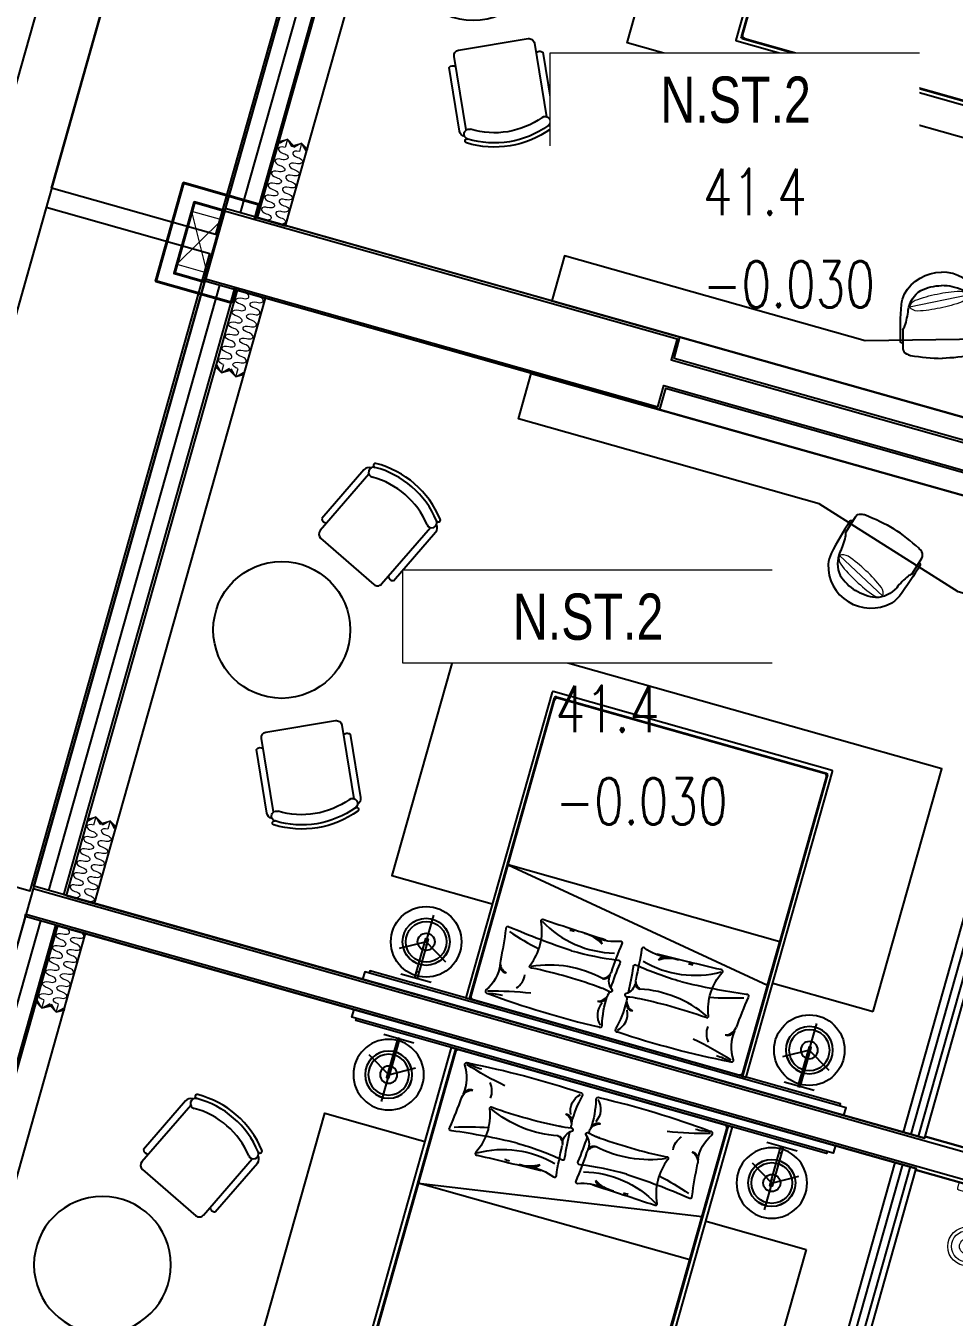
# Model space of a CAD drawing. Header units: millimetres. Extents: x -361675616 to 361246347, y -284141842 to 284396604.
# Drawn here: x -52678 to -46756, y 113742 to 121975 of the extents above; entities that cross this region are included whole.
import ezdxf
from ezdxf.enums import TextEntityAlignment as Align
from ezdxf.xclip import XClip

# ---------------------------------------------------------------- set-up
doc = ezdxf.new("R2010")
doc.units = ezdxf.units.MM
doc.header["$LTSCALE"] = 100
doc.header["$MEASUREMENT"] = 0
doc.header["$XCLIPFRAME"] = 0
doc.set_wipeout_variables(frame=1)
for name, pattern in [('ACAD_ISO03W100', [30, 12, -18]), ('HIDDEN', [0.375, 0.25, -0.125]), ('SKYVILLA 3-F2$0$17-23F MEA_1BR (Type-2)$0$DOTX2', [12.7, 0, -12.7])]:
    doc.linetypes.add(name, pattern=pattern)
for name, color, linetype, lineweight in [('A- NOI THAT', 3, 'Continuous', 9), ('A-NoiThat', 39, 'Continuous', 13), ('CIC36 net manh', 8, 'Continuous', 9), ('KT-Chuviet', 255, 'Continuous', 15), ('KT-lomo nuoc', 3, 'HIDDEN', 5), ('KT-Net cat', 1, 'Continuous', 40), ('KT-Net thay', 7, 'Continuous', 15), ('KT-Net truc', 18, 'Continuous', 15)]:
    doc.layers.add(name, color=color, linetype=linetype, lineweight=lineweight)
for name, color, linetype in [('A-ANNO-ROOM', 50, 'Continuous'), ('A-WALL-FNSH', 11, 'Continuous'), ('dien tich thong thuy', 3, 'Continuous'), ('IDEA - dim', 251, 'Continuous'), ('KT-Net manh', 139, 'Continuous'), ('KT-Tuong', 1, 'Continuous'), ('Xref_NT1+NT2_MBDV Cot vach_220729$0$ccu12-Thay', 7, 'Continuous')]:
    doc.layers.add(name, color=color, linetype=linetype)
doc.styles.add('220126_HDN_HBA typical plan$0$211210_HDN_HBA_TYPICAL PLAN CORE OPT 1$0$HBA-Text', font='GOTHIC.TTF')
doc.styles.add('font unicode ccu', font='arial.ttf')
doc.styles.add('ROMANS', font='ROMANS.SHX')

# ---------------------------------------------------------------- blocks, each defined once
blk = doc.blocks.new('A$C2A980E36')
at = {"ltscale": 0.5}
blk.add_lwpolyline([(-10, 0), (10, 0), (10, 400), (-10, 400)], close=True, dxfattribs=at)
blk.add_lwpolyline([(160, 60), (160, 30, -0.4142135623730916), (150, 20), (-150, 20, -0.4142135623730987), (-160, 30), (-160, 60.00000000000728, -0.414213562373095), (-150, 70.00000000000728), (150, 70, -0.4142135623730915)], format="xyb", close=True, dxfattribs=at)
for centre, radius in [((0, 400), 125), ((0, 400), 100), ((0, 400), 50), ((-85, 90.00000000000728), 20), ((85, 90), 20)]:
    blk.add_circle(centre, radius, dxfattribs=at)
blk = doc.blocks.new('17-23F MEA_1BR (Type-2)$0$1X-LAMP1')
at = {"color": 0, "linetype": 'ByBlock', "lineweight": -2}
for p, q in [((0.03333333350902346, -0.0577350272233404), (-0.5900208757140597, 1.021946134262932)), ((0.03333333350902346, -0.0577350272233404), (-0.5900208757140597, 1.021946134262932)), ((0.03333333350902346, 0.0577350272233404), (-0.5900208757141566, -1.021946134263029)), ((0.03333333350902346, 0.0577350272233404), (-0.5900208757141566, -1.021946134263029)), ((-0.06666666701804692, 0), (1.180041751428119, 0)), ((-0.06666666701804692, 0), (1.180041751428119, 0))]:
    blk.add_line(p, q, dxfattribs=at)
at = {"color": 0, "linetype": 'ByBlock', "lineweight": -2, "const_width": 0.03333333333333333}
for points in [[(-0.4809644977131393, 0.8330549466758385), (-0.5824066106765531, 1.00875784035549)], [(-0.4809644977131393, 0.8330549466758385), (-0.5824066106765531, 1.00875784035549)], [(0.9619289954262786, 0), (1.164813221353009, 0)], [(0.9619289954262786, 0), (1.164813221353009, 0)], [(-0.4809644977130423, -0.8330549466761296), (-0.5824066106764562, -1.008757840355781)], [(-0.4809644977130423, -0.8330549466761296), (-0.5824066106764562, -1.008757840355781)]]:
    blk.add_lwpolyline(points, dxfattribs=at)
at = {"color": 0, "linetype": 'ByBlock', "lineweight": -2}
for radius in [1, 0.8666666666666667, 0.8666666666666667, 0.3666666666666667, 0.3666666666666667]:
    blk.add_circle((0, 0), radius, dxfattribs=at)
blk = doc.blocks.new('17-23F MEA_1BR (Type-2)$0$IFF-TABLE LAMP')
blk.add_line((40.000000018219, 192.484417756903), (40.0000000197324, 207.484417756903))
at = {"ltscale": 10}
blk.add_lwpolyline([(1.900480128824711e-08, 299.9922088806343), (3.800960257649422e-08, 99.99220888063428)], dxfattribs=at)
blk.add_lwpolyline([(1.827720552682877e-08, 192.4844177606865), (1.967418938875198e-08, 207.4844177607156), (260.0000000197906, 207.4844177360355), (260.0000000183354, 192.4844177360355)], close=True)
blk.add_circle((240.0000000190921, 199.9844177378982), 150.3620897276269)
at = {"layer": 'A- NOI THAT'}
blk.add_line((220.0000000182772, 192.4844177397608), (220.0000000196742, 207.4844177397899), dxfattribs=at)
at = {"ltscale": 10, "xscale": 150.0000000000582, "yscale": 150.0000000000582, "zscale": 1068.863950547171, "rotation": 359.9999999945528}
blk.add_blockref('17-23F MEA_1BR (Type-2)$0$1X-LAMP1', (240.0000000190921, 199.9844177378982), dxfattribs=at)
blk = doc.blocks.new('bk')
at = {"layer": 'IDEA - dim'}
blk.add_lwpolyline([(-0.0002675037831068039, -1377.500088232278), (49.99973246827722, -1377.500088232278), (49.99973246827722, 1812.499911767722), (-0.0002675037831068039, 1812.499911767722), (-0.02712895162403584, 1577.500073593284), (0.0002675037831068039, 1377.500088232337)], close=True, dxfattribs=at)
blk.add_lwpolyline([(49.99973249621689, -1337.500088473607), (64.9997324962169, -1337.500088473607), (64.99942849576473, 1783.275878090877), (49.99942846782506, 1783.275878090877)], dxfattribs=at)
for centre in [(339.9996877703816, 1487.597338693915), (339.9996877703816, -1052.500088209519)]:
    blk.add_circle(centre, 225, dxfattribs=at)
blk.add_blockref('17-23F MEA_1BR (Type-2)$0$IFF-TABLE LAMP', (99.99968774989247, 1287.612920955988), dxfattribs=at)
at = {"layer": 'IDEA - dim', "xscale": -1, "rotation": 180}
blk.add_blockref('17-23F MEA_1BR (Type-2)$0$IFF-TABLE LAMP', (99.99968774989247, -852.5156704715919), dxfattribs=at)
blk.add_wipeout([(2294.9927706439044, 1812.499911767722), (688.0012429019376, 1812.4999117677266), (688.0012429019379, -1377.5000882322693), (2294.992770643901, -1377.5000882322781)]).dxf.layer = 'IDEA - dim'
at = {"layer": 'IDEA - dim'}
blk.add_lwpolyline([(688.0012429021299, -1377.500088232162), (2294.992770643905, -1377.500088232162), (2294.992770643905, 1812.499911767722), (688.0012429021299, 1812.499911767722)], close=True, dxfattribs=at)
blk.add_wipeout([(2089.9927706438775, 1147.4999117677091), (2091.9910419872776, 1147.083241522198), (2093.528304549841, 1146.0354456736611), (2094.706365021883, 1144.167853025652), (2094.992770643896, 1142.4999117677187), (2094.9927706439044, -707.5000882322773), (2094.589172713081, -709.4681044970649), (2093.528304549837, -711.035622138211), (2091.9009560955064, -712.1216494708956), (2089.992770643904, -712.5000882322781), (64.9927706439039, -712.5000882322777), (64.99277064390344, -701.0793375772756), (64.99277064390344, -697.9310051431256), (64.9927706439039, -687.500088232277), (64.9927706439039, -680.5649314507604), (64.9927706439039, -670.3520584522034), (64.9927706439039, -662.5000882322773), (64.9927706439039, 1109.4022618851604), (64.99277064390344, 1116.6055294068224), (64.9927706439039, 1122.4999117677226), (64.9927706439039, 1128.4480348523368), (64.99277064390344, 1131.378109884231), (64.99277064390344, 1135.8747761278257), (64.9927706439039, 1141.999817293764), (64.9927706439039, 1147.4999117677226)]).dxf.layer = 'IDEA - dim'
for p, q in [((64.9927706439048, 1122.499911767722), (2059.992770643905, 1122.499911767722)), ((2069.992770643905, 1112.499911767722), (2069.992770643905, -677.5000882322784)), ((2059.992770643905, -687.5000882322784), (64.9927706439048, -687.5000882322784))]:
    blk.add_line(p, q, dxfattribs=at)
for points in [[(64.9927706439048, 1147.499911767722), (64.9927706439048, -712.5000882322784), (2089.992770643905, -712.5000882322784, 0.414213562373095), (2094.992770643905, -707.5000882322784), (2094.992770643905, 1142.499911767722, 0.414213562373095), (2089.992770643905, 1147.499911767722)], [(2064.992770643905, 1097.499911767722), (2064.992770643905, -662.5000882322784, -0.414213562373095), (2044.992770643905, -682.5000882322784), (84.9927706439048, -682.5000882322784, -0.414213562373095), (64.9927706439048, -662.5000882322784), (64.9927706439048, 1097.499911767722, -0.414213562373095), (84.9927706439048, 1117.499911767722), (2044.992770643905, 1117.499911767722, -0.414213562373095)]]:
    blk.add_lwpolyline(points, format="xyb", close=True, dxfattribs=at)
blk.add_lwpolyline([(953.7718744687736, 1117.499911767722), (666.7421166915447, -682.5000882322784), (953.7718744687736, -682.5000882322784), (953.7718744687736, 1117.499911767722)], dxfattribs=at)
for points in [[(130.5189307499677, 1020.231518037966, 0.0322267518500584), (117.5159490872175, 280.8010041856323, 0.6954102038374376), (134.8152468968183, 263.1623008393799, -0.06819172719823166), (318.2687705401331, 282.2858964790939)], [(328.4593590069562, 994.6956141073024, -0.1947777689282308), (148.3541835118085, 1037.328105219058, 0.695410203837745), (130.5189307499677, 1020.231518037966, -0.06869920635669718), (143.8733113575727, 927.151387460879)], [(537.5575337726623, 578.9210044868523, -0.02440708241230374), (574.8644917774945, 1003.142975099734, 0.682043984117207), (557.806493120268, 1020.778861292056, -0.01911888479107355), (351.0600977707654, 998.8431818563258)], [(359.6018241010606, 327.3320662273909, 0.03738852551350155), (362.1997381653637, 794.6251031684806, -0.6954102038374376), (375.8936223126948, 809.2183097908855, 0.212902074484743), (666.1287974137813, 818.2535849704291, -0.682043984117207), (680.682247037068, 804.7193091672962, 0.003833100174621584), (664.060634912923, 387.5748876007856)], [(537.5575337726623, 578.9210044868523, 0.03780406069757473), (560.3477269653231, 279.5233349141199, -0.682043984117207), (543.2897283080965, 261.8874487217981, 0.0153884113997309), (377.4013947639614, 275.936111175688, 0.0153884113997309)], [(662.7616236191243, 455.9914424225572, 0.1283367273639134), (681.1566764432937, 297.7767282337882, -0.682043984117207), (667.6581487227231, 283.1901158848777, 0.01651551347398293), (473.3836847953498, 299.4327982485411)], [(453.8603144548833, 302.6394694916089, 0.2943066146886709), (365.752360695973, 260.9987377833459, -0.695410203837745), (351.0036096442491, 274.5249526196276, 0.06869920635669718), (360.1544475667179, 350.1409014732926)], [(351.6931289527565, 277.1956480066874, 0.001401209682945915), (336.543332958594, 277.8231281575281)], [(130.5189307499677, -585.2316945025232, -0.0322267518500584), (117.5159490872175, 154.1988193498109, -0.6954102038374376), (134.8152468968183, 171.8375226960634, 0.06819172719823166), (318.2687705401331, 152.7139270563493)], [(453.8603144548833, 132.3603540438344, -0.2943066146886709), (365.752360695973, 174.0010857520974, 0.695410203837745), (351.0036096442491, 160.4748709158157, -0.06869920635669718), (360.1544475685805, 84.85892206215067)], [(537.5575337726623, -143.921180951409, -0.03780406069757473), (560.3477269653231, 155.4764886213234, 0.682043984117207), (543.2897283080965, 173.1123748136451, -0.0153884113997309), (377.4013947639614, 159.0637123597553, -0.0153884113997309)], [(351.6931289527565, 157.8041755287559, -0.001401209682945915), (336.543332958594, 157.1766953779152)], [(359.6018241010606, 107.6677573080524, -0.03738852551350155), (362.1997381653637, -359.6252796330373, 0.6954102038374376), (375.8936223126948, -374.2184862554423, -0.212902074484743), (666.1287974137813, -383.2537614349858, 0.682043984117207), (680.682247037068, -369.7194856318529, -0.003833100174621584), (664.060634912923, 47.4249359346577)], [(662.7616236191243, -20.99161888711387, -0.1283367273639134), (681.1566764432937, 137.2230953016551, 0.682043984117207), (667.6581487227231, 151.8097076505655, -0.01651551347398293), (473.3836847953498, 135.5670252869022)], [(537.5575337726623, -143.921180951409, 0.02440708241230374), (574.8644917774945, -568.1431515642907, -0.682043984117207), (557.806493120268, -585.7790377566125, 0.01911888479107355), (351.0600977707654, -563.8433583208825)], [(328.4593590069562, -559.6957905718591, 0.1947777689282308), (148.3541835118085, -602.3282816836145, -0.695410203837745), (130.5189307499677, -585.2316945025232, 0.06869920635669718), (143.8733113575727, -492.1515639254358)]]:
    blk.add_lwpolyline(points, format="xyb", dxfattribs=at)
for centre, radius, start, end in [((2059.992770643905, 1112.499911767722), 10, 0, 90), ((-1855.893261833116, 412.1197588521754), 2090.50573884574, 9.449345545667013, 17.06146431403828), ((332.4132648278028, 949.5874807912624), 44.79447967226619, 89.52383022854765, 188.1184555516923), ((359.1095205117017, 926.2340710241115), 73.05392663059416, 96.32596095485857, 166.521431934691), ((327.8923669625074, 957.256370790652), 37.44353618289027, 82.49582310884288, 89.13236035296606), ((2378.285411672667, 392.4501631337916), 1926.589560454453, 161.7731380905047, 168.2986577211647), ((293.389007082209, 941.4593048116076), 118.9285875093396, 227.918371660803, 277.1736100548109), ((-292.2060054279864, 496.0503682396375), 729.9684376083363, 347.776876654984, 24.55315643301806), ((1225.348830725998, 478.9245533357025), 649.21508015164, 149.2584259575628, 194.8124501654718), ((484.2919548079371, 602.2568904169602), 176.3869226037691, 357.8390457640604, 7.866675228716556), ((448.8585773725063, 520.9046236272552), 216.5311150494259, 327.0324244446084, 2.612978378356665), ((602.2806173525751, 457.1927433388191), 61.04320968946892, 297.5596185857169, 351.5320563729027), ((317.8965000156313, 327.0788292225916), 44.79447967226619, 171.8815444483077, 270.4761697714524), ((344.5927556995302, 350.4322389897425), 73.05392663059416, 193.478568065309, 263.6740390451414), ((457.8234593626112, 339.1117546694586), 36.68697397074765, 173.4173087237131, 272.2454878465561), ((478.6044039670378, 358.3762840105919), 59.17423787444497, 194.7429581683624, 264.9384292148029), ((216.5345083046705, 194.2081220292603), 118.9285875093396, 63.63493232034747, 137.0816283558015), ((216.5345083046705, 240.791701506183), 118.9285875093396, 222.9183716441985, 296.3650676796526), ((317.8965000156313, 107.9209943128517), 44.79447967226619, 89.52383022854765, 188.1184555516923), ((344.5927556995302, 84.56758454570081), 73.05392663059416, 96.32596095485857, 166.521431934691), ((-292.2060054279864, -61.05054470419418), 729.9684376083363, 335.446843566982, 12.22312334501602), ((457.8234593626112, 95.88806886598468), 36.68697397074765, 87.75451215344394, 186.5826912762869), ((478.6044039670378, 76.62353952485137), 59.17423787444497, 95.06157078519713, 165.2570418316376), ((1225.348830725998, -43.92472980025923), 649.21508015164, 165.1875498345282, 210.7415740424371), ((602.2806173525751, -22.19291980337584), 61.04320968946892, 8.46794362709735, 62.44038141428312), ((448.8585773725063, -85.90480009181192), 216.5311150494259, 357.3870216216433, 32.96757555539167), ((484.2919548079371, -167.2570668815169), 176.3869226037691, 352.1333247712835, 2.160954235939574), ((-1855.893261833116, 22.88006468326785), 2090.50573884574, 342.9385356859617, 350.550654454333), ((293.389007082209, -506.4594812761643), 118.9285875093396, 82.82638994518913, 132.081628339197), ((2378.285411672667, 42.54966040165164), 1926.589560454453, 191.7013422788353, 198.2268619094953), ((332.4132648278028, -514.5876572558191), 44.79447967226619, 171.8815444483077, 270.4761697714524), ((359.1095205117017, -491.2342474886682), 73.05392663059416, 193.478568065309, 263.6740390451414), ((327.8923669625074, -522.2565472552087), 37.44353618289027, 270.8676396470339, 277.5041768911571), ((2059.992770643905, -677.5000882322784), 10, 270, 0)]:
    blk.add_arc(centre, radius, start, end, dxfattribs=at)
blk = doc.blocks.new('SKYVILLA 3-F2$0$17-23F MEA_1BR (Type-2)$0$LC725X700')
at = {"linetype": 'SKYVILLA 3-F2$0$17-23F MEA_1BR (Type-2)$0$DOTX2'}
blk.add_wipeout([(-329.20857255398005, 128.5645001668454), (-334.2245521306031, 129.26215030932508), (-339.89530097965326, 131.5417837476416), (-344.79364018798515, 135.28634096913447), (-347.82351372642734, 139.06634735810803), (-349.23150877941225, 141.61240036999516), (-349.61655128873826, 169.77591467076854), (-349.72852495235566, 212.72405177168548), (-349.1561350775155, 261.67997752988595), (-347.69072592780867, 314.8061003665207), (-345.0855721182015, 372.81562358149677), (-342.544110737741, 414.80194563286204), (-338.13726942279027, 465.02011369307), (-329.63293918434647, 501.49654842681775), (-316.77454489858064, 536.2342969251185), (-292.9598737674096, 575.7165818394278), (-273.66116191363835, 600.2618389864219), (-247.91144219916896, 627.2464977576165), (-215.89339867590752, 654.1242089157604), (-180.67445450551168, 677.2543463991606), (-155.19068662042264, 690.5896267177595), (-126.13042591042176, 702.8052026018704), (-72.22658312869316, 718.0513448768179), (-29.92357276272378, 723.9144001932436), (2.9103830456733704e-11, 724.9999999999854), (33.625624178515864, 723.5728183392057), (65.55440985447785, 719.2557832245802), (103.7628667238605, 710.1388726710429), (142.4099128996313, 696.186351260083), (169.77451466220373, 683.0960188488825), (212.1898601953726, 656.5980412062636), (240.03365024256345, 634.1651681908843), (273.9408329308935, 599.545123918535), (300.0356082161161, 564.9930578262865), (312.39088808736415, 545.0013043080689), (324.8370892388193, 515.1470517472335), (332.2716066313442, 490.9312822305801), (337.2932158916374, 468.0171532656532), (339.199745322956, 455.8579605907289), (342.6692504865641, 407.9843941243889), (344.759483454749, 372.8370049029036), (346.58817977613944, 334.76250027591595), (347.89857910324645, 298.8487837667344), (349.1282923014951, 243.71554549681605), (349.4308251121838, 199.72261204590905), (349.3007066360733, 170.6986023447971), (348.90713248490647, 141.60205363796558), (346.5994959351374, 137.75192190798407), (343.189878986057, 134.08388337241195), (338.5161125051818, 130.96800657335552), (333.7633519498486, 129.21766744722845), (330.643786208806, 128.67635896494903), (328.8843137752265, 128.56832908981596), (328.4935816753132, 85.09977185027674), (327.87845889995515, 77.68459562481439), (325.90614630113123, 69.63308428472374), (322.92311946344853, 62.57588599709561), (319.125602848173, 56.37358938640682), (313.51677157937957, 49.8281734300399), (307.36744008718233, 44.69269932800671), (300.48446710295684, 40.60906147886999), (289.64543875830714, 35.70718470281281), (280.79841195027984, 32.27938993522548), (273.88769531266007, 29.93993530757143), (267.5487804991135, 28.044269106467254), (253.722788905754, 25.253064251606702), (239.62565421065665, 22.801601491839392), (221.61845525997342, 19.852815152786206), (181.337293893288, 13.99302190580056), (132.77756318161846, 8.269766041179537), (95.7066983813711, 4.87827266145905), (44.54826131106529, 1.5776135550113395), (-9.31983463880897, 0.22817791800480336), (-62.2537695964711, 2.524596062488854), (-51.24567781224323, 1.9067451778100803), (-95.27347505239595, 4.821065734155127), (-142.4115997843037, 9.25609272212023), (-189.183664974189, 15.011280046179309), (-222.84172299160855, 19.995597521177842), (-255.40167513552296, 25.495329638171825), (-283.1280886404711, 33.01301643460465), (-300.80875762333744, 40.60906147886999), (-312.06995317807014, 48.172411585532245), (-321.1327565407846, 58.87601391026692), (-325.1830128954025, 66.7943995083915), (-327.40656700784166, 73.71147331979591), (-328.81787219570833, 85.09977185027674)], dxfattribs=at)
at = {"color": 251, "linetype": 'ByBlock', "lineweight": 5, "true_color": 0x636466}
blk.add_line((220.3552918270871, 531.5958836431964), (-271.4988140640125, 433.1982285997365), dxfattribs=at)
at = {"color": 0, "linetype": 'ByBlock', "lineweight": -2}
for points in [[(-329.2086583281343, 128.5748468989623, -0.283451554995944), (-349.2315087794414, 141.6124003700097, -0.02447139489988224), (-339.5241216174763, 455.8683073228458, -0.07882240082438097), (-312.7152643819427, 545.0116510401131, -0.2702044043972536), (0, 725, -0.2703701762830269)], [(328.8842820335558, 128.5645001668599, 0.283451554995944), (348.9071324848628, 141.6020536379656, 0.02447139489988224), (339.1997453228978, 455.8579605907435, 0.07882240082438097), (312.3908880873641, 545.0013043080689, 0.2699373523451659), (0, 725, 0.2703701762830269)], [(-330.1621452602049, 243.5917460632627, 0.05672445241523998), (-311.65090554575, 274.6802046659868, 0.04932282282785588), (-281.9319089231722, 408.0370610062382, -0.21221269650396), (-176.1367818103536, 572.707509554748, -0.1131663125640652), (0, 611.9221293181763)], [(329.8378547397515, 243.5917460632627, -0.05672445241523998), (311.3266150252966, 274.6802046659868, -0.04932282282785588), (281.6076184027188, 408.0370610062382, 0.21221269650396), (175.8124912899002, 572.707509554748, 0.112973591019298), (0, 611.9221293181763)], [(-329.2085725540092, 128.5645001668599), (-328.8178721957447, 85.09977185027674, 0.2840791517365884), (-300.8087576234248, 40.60906147886999, 0.04961714147745996), (-264.7823236373006, 27.20450006233295, 0.04038689887932552), (0, 0, 0.05404043549341667)], [(328.8843137752192, 128.5683290897869), (328.4935816752914, 85.09977185027674, -0.2840791517365884), (300.4844671029714, 40.60906147886999, -0.04961714147745996), (264.4580331168472, 27.20450006233295, -0.04032763858299612), (0, 0, -0.05404043549341667)]]:
    blk.add_lwpolyline(points, format="xyb", dxfattribs=at)
at = {"color": 251, "linetype": 'ByBlock', "lineweight": 5, "true_color": 0x636466}
blk.add_lwpolyline([(220.3552918270943, 531.5958836431964, -0.2288388626395793), (171.5240227929753, 474.8293897758704, -0.04270394762528701), (-13.76404251324129, 423.3745634145453, -0.04270394762528701), (-204.5870028848658, 399.5866653186968, -0.2288388626395793), (-271.4988140640125, 433.1982285997365, -0.2288388626395793), (-222.6675450299153, 489.9647224670625, -0.04270394762528701), (-37.37947972367692, 541.4195488283876, -0.04270394762528701), (153.4434806479258, 565.2074469242361, -0.2288388626395793)], format="xyb", close=True, dxfattribs=at)
at = {"color": 0, "linetype": 'ByBlock', "lineweight": -2}
for points in [[(-330.1621452602049, 243.5917460632627), (-329.2085725540092, 128.5645001668599)], [(329.8378547397515, 243.5917460632627), (328.8842820335558, 128.5645001668599)]]:
    blk.add_lwpolyline(points, dxfattribs=at)
blk = doc.blocks.new('CH12')
for p, q in [((-312.375, -149.2411279597436), (-312.375, -572.1779138786915)), ((-267.75, -149.2411279597436), (-267.75, -639.6303226458076)), ((267.75, -639.6303226458076), (267.75, -149.2411280118249)), ((312.375, -572.1779138786915), (312.375, -149.2411246072115)), ((-232.0500000000029, -675.3303226458047), (232.0500000000029, -675.3303226458047))]:
    blk.add_line(p, q)
for centre, radius, start, end in [((-273.6712626853696, -77.20016474780641), 13.38749999999989, 116.2505862071374, 296.2505862071374), ((0, -632.1362743546706), 632.1362743546692, 63.74941379286258, 116.2505862071374), ((0, -632.1362743546706), 605.3612743546691, 63.7494137928626, 116.2505862071374), ((273.671262685355, -77.20016474780641), 13.38750000000007, 243.7494137928627, 63.74941379286245), ((-267.75, -149.2411279597436), 44.62499999999999, 111.939144832112, 180), ((-252.9468673518131, -119.2240579767858), 33.46874999998481, 116.2505888953854, 296.2505888953855), ((0, -632.1362743546706), 538.4237743546691, 63.74941109871938, 116.2505888953856), ((252.9468674045929, -119.2240580028119), 33.46875000001501, 243.7494110987195, 63.74941109871941), ((267.75, -149.2411280118286), 44.62499999999959, 0, 68.06085506708637), ((-290.0625, -549.8654138786915), 31.55464011044969, 225, 315), ((290.0625, -549.8654138786915), 31.55464011044961, 225.0000000000001, 315.0000000000002), ((-232.0500000000029, -639.6303226458076), 35.7, 180, 269.9999999999999), ((232.0500000000029, -639.6303226458076), 35.7, 270, 0)]:
    blk.add_arc(centre, radius, start, end)
blk = doc.blocks.new('*U119')
for points in [[(482.6951045578201, -398.9039813853606), (464.6170375002125, -396.4493711387506), (464.3337632049024, -466.3349522090732)], [(396.7561588253833, -484.1490495130481), (464.3337632049024, -466.3349522090732), (394.4481821902239, -466.0516779393653)]]:
    blk.add_hatch(color=256).paths.add_polyline_path(points)
blk.add_line((464.3337632049024, -466.3349522090732), (416.9273155568029, -418.7598943406972))
for points in [[(482.6951045578201, -398.9039813853606), (464.6170375002125, -396.4493711387506), (464.3337632049024, -466.3349522090732)], [(396.7561588253833, -484.1490495130481), (464.3337632049024, -466.3349522090732), (394.4481821902239, -466.0516779393653)]]:
    blk.add_lwpolyline(points, close=True)
for centre in [(16.76743755071067, -17.17677016190672), (85.71403000141326, -87.65612936302188), (155.3043908096025, -157.4940017787478), (224.8947516177918, -227.3318741944736), (294.485112425981, -297.1697466101995), (364.0754732341703, -367.0076190259254)]:
    blk.add_ellipse(centre, major_axis=(34.52187991841241, 31.95056764796491), ratio=0.5238875827070036, start_param=4.731720461219403, end_param=7.873313114809197)
at = {"extrusion": (0, 0, -1)}
for centre in [(51.5728287498025, -52.1059534814385), (120.5194212005051, -122.5853126825537), (190.1097820086943, -192.4231850982796), (259.7001428168836, -262.2610575140054), (329.2905036250728, -332.0989299297313), (398.8808644332621, -401.9368023454572)]:
    blk.add_ellipse(centre, major_axis=(-32.07293168385898, -34.4082260416161), ratio=0.5238875826554585, start_param=4.731720461217387, end_param=7.87331311480718, dxfattribs=at)
blk = doc.blocks.new('stdo')
at = {"layer": 'A-WALL-FNSH', "color": 5}
for p, q in [((125.0000000000873, -1099.999999866748), (4135.000000000058, -1099.999999999985)), ((125.0000000001164, -1199.999999866748), (4135.000000000015, -1199.999999999985)), ((124.9999999999418, -6914.99999986669), (1745.000000001834, -6914.999999866632))]:
    blk.add_line(p, q, dxfattribs=at)
blk.add_lwpolyline([(124.9999999999709, -1299.999999866748), (4134.999999999985, -1299.999999999985)], dxfattribs=at)
at = {"layer": 'IDEA - dim'}
for p, q in [((124.9999999999418, -6864.999999866704), (1745.000000001804, -6864.999999866632)), ((124.9999999999709, -6964.999999866661), (1745.000000001848, -6964.999999866632))]:
    blk.add_line(p, q, dxfattribs=at)
blk.add_lwpolyline([(2434.999999999956, -10514.99999999997), (1874.999936337801, -10514.99999986663), (1874.991936085047, -8629.995344715644), (1734.991935231054, -8629.995344715659), (1735.000000001877, -10504.99999986669), (934.9999999999709, -10504.99999986681), (934.9999999999709, -9704.99999986669), (134.9999999999563, -9704.999999866748), (134.9999999999418, -7004.999999866748), (1735.000000001834, -7004.999999866748), (1735.000000001834, -7909.999999866748), (1875.000000001834, -7909.999999866748), (1875.000000001237, -6864.999999866632), (1745.000000001804, -6864.999999866632), (1745.000000001863, -7004.999999866748), (1735.000000001834, -7004.999999866748)], dxfattribs=at)
at = {"layer": 'IDEA - dim', "extrusion": (-1.101823627771677e-08, -3.980573537919557e-09, 1)}
blk.add_circle((2128.274085389522, -2177.362223144567, 0.002494559212125253), 436.440197814256, dxfattribs=at)
at = {"layer": 'KT-Net manh', "linetype": 'ACAD_ISO03W100', "ltscale": 4}
blk.add_lwpolyline([(124.9999999999709, -1299.999999866748), (4134.999999999985, -1299.999999999985), (4134.999999999971, -1499.999999999971), (124.9999999999709, -1499.999999866763)], close=True, dxfattribs=at)
at = {"layer": 'KT-Tuong'}
blk.add_line((109.9999999999563, -1099.999999866748), (109.9999999999709, -9729.999999866763), dxfattribs=at)
blk.add_lwpolyline([(4149.999999999985, -1099.999999999985), (4149.999999999971, -4099.998030196541), (4289.931157952407, -4099.998073890762), (4289.930763718352, -7699.998073890674), (4149.999999999985, -7699.99803019657), (4150, -10699.99999999999)], dxfattribs=at)
at = {"layer": 'A-NoiThat', "extrusion": (0, 0, -1), "zscale": -1.000000000000001, "rotation": 90}
blk.add_blockref('A$C2A980E36', (-114.9999999999709, -7454.999999866748), dxfattribs=at)
at = {"layer": 'CIC36 net manh', "color": 8}
for p, xscale, yscale, zscale, rotation in [((125.7459850217565, -1361.33665870798), -0.8100000000112598, 0.8100000000112598, 0.8100000000112598, 134.876798796027), ((4134.254014978156, -1361.336658841217), 0.8100000000112602, 0.8100000000112602, 0.8100000000112602, 225.123201203973), ((125.5282706897269, -1456.290285194918), -0.8100000000112598, 0.8100000000112598, 0.8100000000112598, 134.876798796027), ((4134.471729310186, -1456.290285328156), 0.8100000000112602, 0.8100000000112602, 0.8100000000112602, 225.123201203973)]:
    blk.add_blockref('*U119', p, dxfattribs=dict(at, xscale=xscale, yscale=yscale, zscale=zscale, rotation=rotation))
at = {"layer": 'IDEA - dim', "extrusion": (-1.101823627771677e-08, 3.980573537919561e-09, -1), "xscale": 0.9698671062557884, "yscale": 0.9698671062557884, "zscale": -0.9698671062557884, "rotation": 244.8546697310384}
blk.add_blockref('CH12', (-976.408485452482, -2739.741005975736, 0.07239392901091905), dxfattribs=at)
at = {"layer": 'IDEA - dim', "extrusion": (-1.101823627771679e-08, -3.980573537919562e-09, 1), "xscale": 0.9698671062557888, "yscale": 0.9698671062557888, "zscale": 0.9698671062557888, "rotation": 244.8546697310385}
blk.add_blockref('CH12', (3255.13968532636, -2739.741006109221, -0.07244055320848472), dxfattribs=at)
at = {"layer": 'IDEA - dim', "xscale": -0.7575757575757571, "yscale": 0.7575757575757571, "zscale": 0.757575757575757, "rotation": 73.83438172896719}
blk.add_blockref('SKYVILLA 3-F2$0$17-23F MEA_1BR (Type-2)$0$LC725X700', (3810.112464284495, -5760.619541377673), dxfattribs=at)
at = {"layer": 'IDEA - dim'}
blk.add_lwpolyline([(3535, -6864.999999999884), (3534.999999999927, -6264.999999999869), (3834.999999999985, -5258.517209711528), (3834.999999998108, -3264.999999999869), (4134.999999998108, -3264.999999999869), (4134.999999999971, -6864.999999999869)], close=True, dxfattribs=at)
at = {"layer": 'KT-Net manh'}
blk.add_lwpolyline([(3434.999999999956, -10514.99999999996), (4134.999999999985, -10515.00000000001), (4135, -1100.000000000015), (4149.999999999927, -1100.000000000713)], dxfattribs=at)
at = {"layer": 'IDEA - dim'}
blk.add_blockref('bk', (125.000267503754, -5092.499911634353), dxfattribs=at)
at = {"layer": 'KT-Net manh'}
blk.add_lwpolyline([(134.9999999999418, -7004.999999866748), (124.9999999999418, -7004.999999866763), (125.0000000001019, -1099.999999869367), (109.9999999999709, -1099.999999869353)], dxfattribs=at)
blk = doc.blocks.new('TAG CAO DO SAN')
blk.add_wipeout([(1526701.778855525, -266095.2298759429), (1527644.6359120198, -266095.2298759429), (1527644.6359120198, -266566.65840419114), (1526701.778855525, -266566.65840419114)]).dxf.layer = 'KT-Net thay'
at = {"layer": 'KT-Net thay', "flags": 128}
blk.add_lwpolyline([(1526701.778855525, -266095.2298759429), (1526701.778855525, -266566.6584041911), (1527644.63591202, -266566.6584041911), (1527644.63591202, -266095.2298759429)], close=True, dxfattribs=at)
for points in [[(1526701.778855525, -266330.9441400666), (1527644.63591202, -266330.9441400666)], [(1526701.778855525, -266566.6584041911), (1527644.63591202, -266566.6584041911)]]:
    blk.add_lwpolyline(points, dxfattribs=at)
at = {"layer": 'KT-Chuviet', "color": 31, "style": 'ROMANS', "width": 0.75}
blk.add_text('DTTT:', height=117.8571320618522, dxfattribs=at).set_placement((1526748.92170835, -266507.8139601254))
at = {"layer": 'KT-Chuviet', "color": 31, "style": 'font unicode ccu', "width": 0.75}
blk.add_attdef('TÊNPHÒNG', text='', height=117.85713, dxfattribs=at).set_placement((1527175.308820772, -266213.4467624734), align=Align.MIDDLE_CENTER)
at = {"layer": 'KT-Chuviet', "color": 31, "ltscale": 15, "style": 'ROMANS', "width": 0.75, "flags": 8}
blk.add_attdef('CAO-DO', (1527091.943339912, -266507.7298381611), '', height=117.8571320618522, dxfattribs=at)
blk = doc.blocks.new('A$C418F5BC8')
at = {"layer": 'A-ANNO-ROOM', "insert": (648.1133449638728, 1090.790118377889), "char_height": 600, "attachment_point": 2, "rotation": 50.44882673977027, "style": '220126_HDN_HBA typical plan$0$211210_HDN_HBA_TYPICAL PLAN CORE OPT 1$0$HBA-Text'}
blk.add_mtext_dynamic_manual_height_columns('SL-S', width=722857412.8743668, gutter_width=9765.624999999996, heights=[0], dxfattribs=at)
blk = doc.blocks.new('A$C2A6C5140')
at = {"layer": 'A-ANNO-ROOM', "insert": (731.4497625969816, 1190.0169191678, 0.0003277973379295924), "char_height": 600, "attachment_point": 2, "rotation": 50.44882673977027, "style": '220126_HDN_HBA typical plan$0$211210_HDN_HBA_TYPICAL PLAN CORE OPT 1$0$HBA-Text'}
blk.add_mtext_dynamic_manual_height_columns('2-BR', width=722857412.8743668, gutter_width=9765.624999999996, heights=[0], dxfattribs=at)
blk = doc.blocks.new('A$C5388591E')
at = {"layer": 'A-ANNO-ROOM', "insert": (894.3001998505497, 842.1987865094561, 0.0004622000541105721), "char_height": 600, "attachment_point": 2, "rotation": 1.4064704596368105, "style": '220126_HDN_HBA typical plan$0$211210_HDN_HBA_TYPICAL PLAN CORE OPT 1$0$HBA-Text'}
blk.add_mtext_dynamic_manual_height_columns('3-BR', width=722857412.8743668, gutter_width=9765.624999999996, heights=[0], dxfattribs=at)
blk = doc.blocks.new('A$C21AF0CCA')
at = {"layer": 'A-ANNO-ROOM', "insert": (1197.56892258345, 814.6835720778872), "char_height": 600, "attachment_point": 2, "rotation": 0.10542954816276216, "style": '220126_HDN_HBA typical plan$0$211210_HDN_HBA_TYPICAL PLAN CORE OPT 1$0$HBA-Text'}
blk.add_mtext_dynamic_manual_height_columns('1-BR+', width=722857412.8743668, gutter_width=9765.624999999996, heights=[0], dxfattribs=at)
blk = doc.blocks.new('*U362')
at = {"layer": 'KT-lomo nuoc', "ltscale": 500}
for p, q in [((-178.7075407678832, -89.80692994260805), (-157.1458575579694, 312.7288992914555)), ((-335.8533983258527, 222.9312664011882), (0, -0.009297052340116352))]:
    blk.add_line(p, q, dxfattribs=at)
blk.add_lwpolyline([(-178.7075407678832, -89.80692994260805), (-335.8533983258527, 222.9312664011882), (-157.1458575579694, 312.7288992914555), (0, -0.009297052340116352)], close=True, dxfattribs=at)
blk = doc.blocks.new('CTN TB 33-35')
at = {"layer": 'KT-Net cat', "elevation": 4.124742557018034e-09}
for points in [[(-28899.06006176095, -31295.92511149115), (-28872.11616615492, -31200.57265529563), (-29352.89592902363, -31063.36127162731), (-29529.7745525247, -31689.23099954182), (-29048.62319118493, -31825.21819415232), (-29021.42578274399, -31728.96850831996)], [(-29219.38109371837, -31693.75441298465), (-29091.63863633229, -31241.97795730876), (-29283.90378696932, -31186.94702082564), (-29411.76835874896, -31639.37950412687), (-29219.30705725825, -31693.7753415815)]]:
    blk.add_lwpolyline(points, dxfattribs=at)
at = {"layer": 'KT-lomo nuoc', "linetype": 'HIDDEN', "xscale": -0.9999999999999997, "rotation": 10.8976534755902}
blk.add_blockref('*U362', (-29395.44694537188, -31581.63505905814, -4.520347796602733e-08), dxfattribs=at)

msp = doc.modelspace()

# ---------------------------------------------------------------- linework, layer by layer
at = {"layer": 'Xref_NT1+NT2_MBDV Cot vach_220729$0$ccu12-Thay'}
msp.add_line((-42580.21758924846, 156088.5131368476, -3.257091399478168e-07), (-55728.29979664555, 109564.9883740334), dxfattribs=at)
for points, elevation in [([(-41014.83414708802, 85871.771999957), (-27947.33572571424, 132116.7155353283, 0.02468762443620558), (-27655.26175097285, 133393.1449400839, 0.08689377473881693), (-27653.48264326437, 134119.9896245004), (-28143.84158048874, 136121.0379555616), (-32861.93711037447, 155605.6151452961, 0.7715449943642202), (-41527.24667891722, 155769.6534004977), (-55361.54423874433, 106818.0059322045)], -2.232290451789986e-10), ([(-42960.43105992235, 156213.9629567232), (-56115.66420672627, 109665.1351191843, 0.2111738476828163), (-56043.42933851227, 109226.5762983331, -0.1470454784877201), (-55911.88806073975, 108910.4929061451), (-56418.75088798443, 107116.7422725643)], -3.257091399478168e-07)]:
    msp.add_lwpolyline(points, format="xyb", dxfattribs=dict(at, elevation=elevation))

# ---------------------------------------------------------------- next in the draw order: block references
at = {"layer": 'IDEA - dim', "rotation": 74.22121413923546}
msp.add_blockref('stdo', (-53719.41101821287, 116667.6873335562), dxfattribs=at)

# ---------------------------------------------------------------- next in the draw order: block references
at = {"layer": 'IDEA - dim', "xscale": -1}
for p, rotation in [((-51340.11361539669, 125087.8444761608), 74.22121413541419), ((-53705.83338384132, 116715.737724354), 74.22121413925727)]:
    msp.add_blockref('stdo', p, dxfattribs=dict(at, rotation=rotation))

# ---------------------------------------------------------------- next in the draw order: linework, layer by layer
at = {"layer": 'dien tich thong thuy', "elevation": -4.194109667304076e-06}
for points in [[(-51365.94371772844, 125002.0960189026), (-50320.48924504734, 124706.1299774718), (-51468.37394406665, 120643.8286468061), (-52514.0737619697, 120939.3554204146)], [(-53696.50630207732, 116754.4003517117), (-52650.76370802412, 116459.4539513064), (-51502.86901575431, 120521.7524581656), (-52548.59077926892, 120817.2015678171)]]:
    msp.add_lwpolyline(points, close=True, dxfattribs=at)
at = {"layer": 'dien tich thong thuy'}
msp.add_lwpolyline([(-44253.2692827059, 111498.7744431041), (-44517.02174043887, 110565.3213691656), (-44711.44737240043, 109877.2634692541), (-53564.78974985256, 112378.9667163245), (-52474.37466699759, 116237.8648682692), (-46998.77107089198, 114690.6147237596), (-47001.49031050043, 114680.9915363484), (-44282.93986682424, 113912.8063469651), (-44466.48854039341, 113263.2411967062), (-43816.923390134, 113079.6925231384), (-44075.25122618989, 112165.489850025), (-44065.62747852841, 112162.7704079997), (-44253.25549847562, 111498.7705480719)], dxfattribs=at)

# ---------------------------------------------------------------- next in the draw order: block references
at = {"layer": 'KT-Net truc'}
ref = msp.add_blockref('TAG CAO DO SAN', (-3866088.368993854, 787037.955184225, -3.413026269626517e-05), dxfattribs=dict(at, xscale=2.5, yscale=2.5, zscale=2.5))
XClip(ref).set_block_clipping_path([(1526674.1636322693, -266330.9441400666), (1527644.6359120198, -266095.2298759429)])
ref.add_attrib('CAO-DO', '41.4', (-48358.51064407417, 120768.6305888223, -3.413026269626517e-05), dxfattribs={"layer": 'KT-Chuviet', "color": 31, "ltscale": 15, "height": 294.6428301546305, "style": 'ROMANS', "width": 0.7500000000000001})
ref.add_attrib('CAO-DO', '-0.030', (-48358.51064407417, 120179.344928513, -3.413026269626517e-05), dxfattribs={"layer": 'KT-Chuviet', "color": 31, "ltscale": 15, "height": 294.6428301546305, "style": 'ROMANS', "width": 0.7500000000000001})
ref.add_attrib('TÊNPHÒNG', 'N.ST.2', dxfattribs={"layer": 'KT-Chuviet', "color": 31, "height": 294.642825, "style": 'font unicode ccu', "width": 0.7500000000000001}).set_placement((-48150.09694192302, 121504.3382780415, -3.413026269626517e-05), align=Align.MIDDLE_CENTER)
ref = msp.add_blockref('TAG CAO DO SAN', (-3867028.781870634, 783741.7045615324, -3.413026269626576e-05), dxfattribs=dict(at, xscale=2.5, yscale=2.5, zscale=2.5))
XClip(ref).set_block_clipping_path([(1526674.1636322693, -266330.944140067), (1527644.6359120195, -266095.2298759429)])
ref.add_attrib('CAO-DO', '41.4', (-49298.92352085318, 117472.3799661298, -3.413026269626576e-05), dxfattribs={"layer": 'KT-Chuviet', "color": 31, "ltscale": 15, "height": 294.6428301546305, "style": 'ROMANS', "width": 0.7500000000000001})
ref.add_attrib('CAO-DO', '-0.030', (-49298.92352085318, 116883.0943058205, -3.413026269626576e-05), dxfattribs={"layer": 'KT-Chuviet', "color": 31, "ltscale": 15, "height": 294.6428301546305, "style": 'ROMANS', "width": 0.7500000000000001})
ref.add_attrib('TÊNPHÒNG', 'N.ST.2', dxfattribs={"layer": 'KT-Chuviet', "color": 31, "height": 294.642825, "style": 'font unicode ccu', "width": 0.7500000000000001}).set_placement((-49090.50981870203, 118208.087655349, -3.413026269626576e-05), align=Align.MIDDLE_CENTER)

# ---------------------------------------------------------------- next in the draw order: linework, layer by layer
at = {"layer": 'dien tich thong thuy'}
for points in [[(-41887.53279561836, 119870.948048184), (-42151.28525335134, 118937.4949742455), (-42345.71088531289, 118249.437074334), (-45069.09256160087, 119018.9532535853), (-45107.15185671455, 118884.2640686269), (-48542.63005651795, 119855.0315337602), (-48504.57947672476, 119989.6899201774), (-51199.05326276502, 120751.1403214044), (-50108.63817991005, 124610.0384733491), (-44633.03458380444, 123062.7883288395), (-44635.75382341289, 123053.1651414283), (-41917.2033797367, 122284.9799520449), (-42100.75205330587, 121635.4148017861), (-41451.18690304646, 121451.8661282183), (-41709.51473910235, 120537.6634551049), (-41699.89099144087, 120534.9440130796), (-41887.51901138808, 119870.9441531518)], [(-42934.40039740429, 116166.1575426715), (-42670.62077672264, 117099.6029411381), (-42476.19544367068, 117787.660925513), (-45199.58718927753, 118557.1422464982), (-45161.53684631544, 118691.7995414366), (-48597.0146518804, 119662.5684017511), (-48635.06530958028, 119527.9100373481), (-51329.53890463323, 120289.3603381171), (-52419.95231088717, 116430.4617124129), (-46944.34804602149, 114883.2139345977), (-46941.62881059474, 114892.8371231905), (-44223.07803310932, 114124.6531151343), (-44039.52964180364, 114774.2183451527), (-43389.96441178544, 114590.6699538456), (-43131.63717720133, 115504.8727969177), (-43122.01340527504, 115502.1534407638), (-42934.38661317231, 116166.1536476453)]]:
    msp.add_lwpolyline(points, dxfattribs=at)

# ---------------------------------------------------------------- next in the draw order: block references
msp.add_blockref('CTN TB 33-35', (-22318.51364461955, 152036.7143738797))
at = {"layer": 'A-ANNO-ROOM'}
for p in [(-189530.7069264457, 172460.371857256, 5.460855537377236e-05), (-190889.2165836156, 167537.1358825558, 5.460855537377236e-05), (-200792.6048307914, 136225.8008255112, 5.461079910308954e-05)]:
    msp.add_blockref('A$C21AF0CCA', p, dxfattribs=at)
at = {"layer": 'dien tich thong thuy'}
for name, p in [('A$C418F5BC8', (-193627.8332148665, 162535.8262730713, 9.919419487628366e-05)), ('A$C418F5BC8', (-196423.0946702335, 158761.0613374173, 4.458552763712727e-05)), ('A$C2A6C5140', (-184324.1430110714, 156728.0149816945, 9.919419487628366e-05)), ('A$C418F5BC8', (-197159.0469856003, 154394.2669833445, 4.458552763712727e-05)), ('A$C418F5BC8', (-196884.0167786681, 150046.204543676, 4.458552763712727e-05)), ('A$C2A6C5140', (-186961.9323272624, 149139.8789736559, 9.919419487628366e-05)), ('A$C418F5BC8', (-198454.1163311225, 145455.9680739344, 9.919419487628366e-05)), ('A$C418F5BC8', (-199747.9958968313, 141469.2998190825, 4.458552763712727e-05)), ('A$C2A6C5140', (-189508.6406398182, 140127.2670308392, 9.919419487628366e-05)), ('A$C2A6C5140', (-191916.6485208535, 131438.3902857853, 4.458552763712727e-05)), ('A$C2A6C5140', (-194202.4980069638, 124603.3394083548, 4.458552763712727e-05)), ('A$C2A6C5140', (-196141.1504808805, 116842.4965355621, 9.919419487628366e-05)), ('A$C5388591E', (-189972.9039226725, 179563.5512734677, 4.458570785358675e-05)), ('A$C5388591E', (-206737.6566015921, 115340.5219298684, 9.91946273371655e-05))]:
    msp.add_blockref(name, p, dxfattribs=at)

doc.saveas('drawing.dxf')
